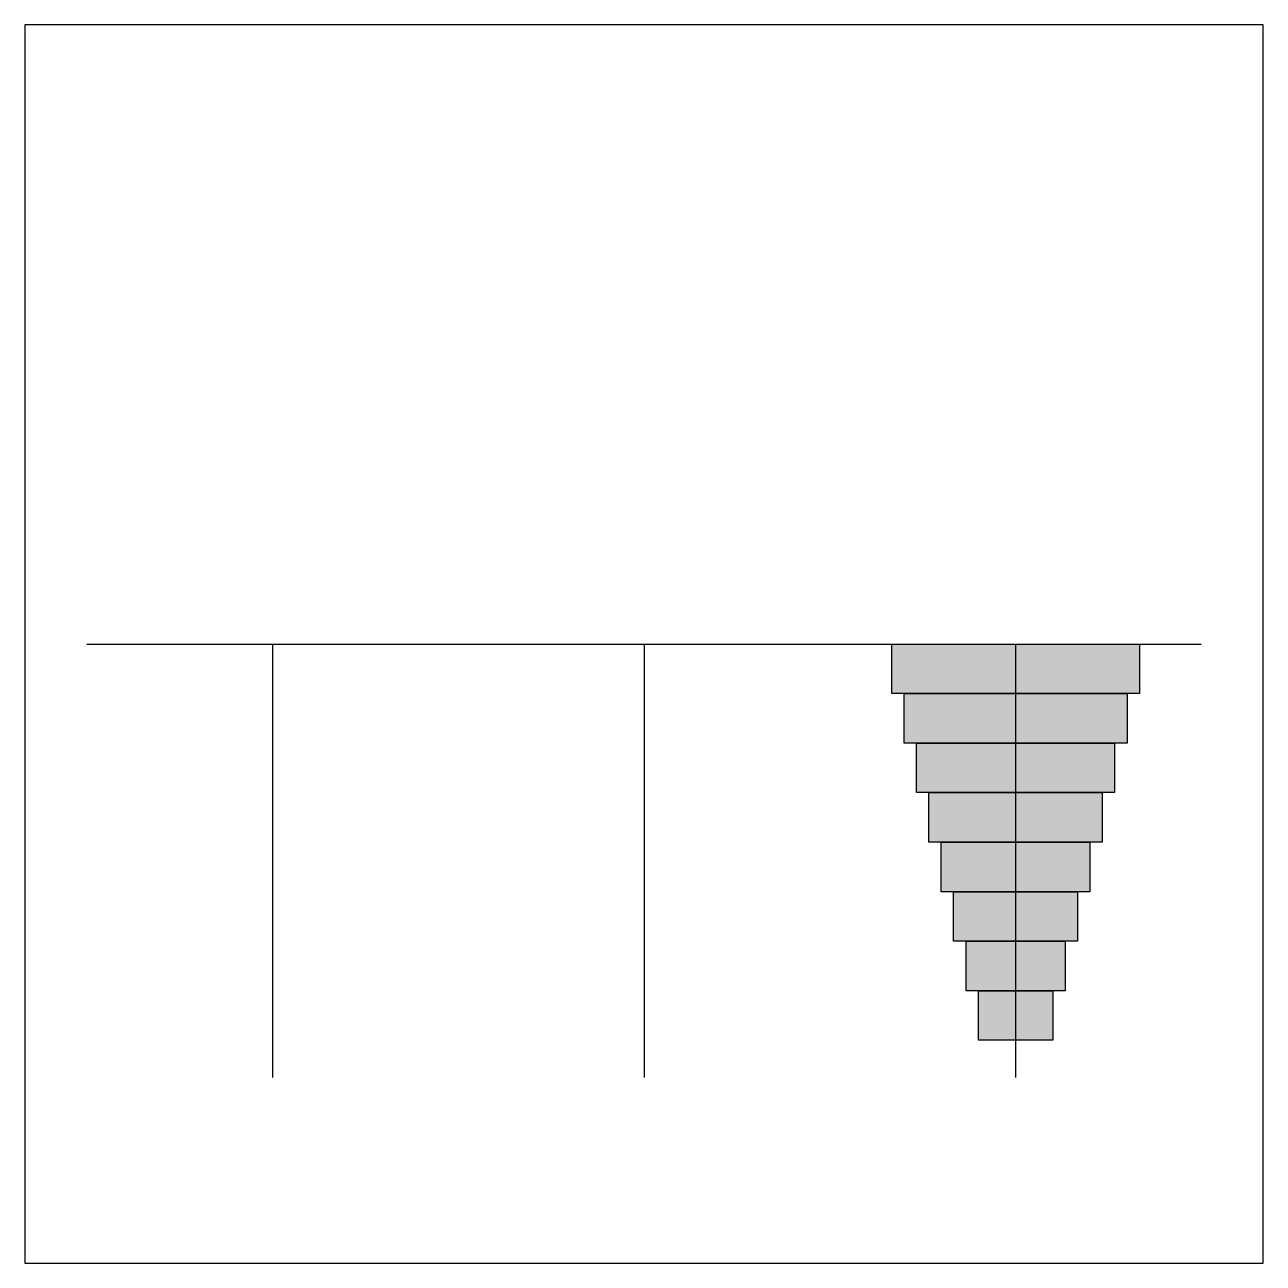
# Model space of a CAD drawing. Header units: millimetres. Extents: x 0 to 500, y 0 to 500.
import ezdxf

# ---------------------------------------------------------------- set-up
doc = ezdxf.new("R2010")
doc.units = ezdxf.units.MM
doc.layers.add('krążki', color=7, linetype='Continuous')
doc.layers.add('słupki', color=7, linetype='Continuous')

msp = doc.modelspace()

# ---------------------------------------------------------------- hatches: boundary and pattern name
at = {"layer": 'krążki'}
h = msp.add_hatch(color=1, dxfattribs=at)
h.dxf.hatch_style = 1
h.paths.add_polyline_path([(450, 250), (350, 250), (350, 230), (450, 230)])
h = msp.add_hatch(color=2, dxfattribs=at)
h.dxf.hatch_style = 1
h.paths.add_polyline_path([(445, 230), (355, 230), (355, 210), (445, 210)])
h = msp.add_hatch(color=3, dxfattribs=at)
h.dxf.hatch_style = 1
h.paths.add_polyline_path([(440, 210), (360, 210), (360, 190), (440, 190)])
h = msp.add_hatch(color=5, dxfattribs=at)
h.dxf.hatch_style = 1
h.paths.add_polyline_path([(435, 190), (365, 190), (365, 170), (435, 170)])
h = msp.add_hatch(color=6, dxfattribs=at)
h.dxf.hatch_style = 1
h.paths.add_polyline_path([(430, 170), (370, 170), (370, 150), (430, 150)])
at = {"layer": 'krążki', "true_color": 0xcecce6}
h = msp.add_hatch(color=254, dxfattribs=at)
h.dxf.hatch_style = 1
h.paths.add_polyline_path([(425, 150), (375, 150), (375, 130), (425, 130)])
at = {"layer": 'krążki', "true_color": 0x136734}
h = msp.add_hatch(color=116, dxfattribs=at)
h.dxf.hatch_style = 1
h.paths.add_polyline_path([(420, 130), (380, 130), (380, 110), (420, 110)])
at = {"layer": 'krążki', "true_color": 0x000000}
h = msp.add_hatch(color=18, dxfattribs=at)
h.dxf.hatch_style = 1
h.paths.add_polyline_path([(415, 110), (385, 110), (385, 90), (415, 90)])

# ---------------------------------------------------------------- linework, layer by layer
for points in [[(0, 0), (500, 0), (500, 500), (0, 500)], [(350, 250), (450, 250), (450, 230), (350, 230)], [(355, 230), (445, 230), (445, 210), (355, 210)], [(360, 210), (440, 210), (440, 190), (360, 190)], [(365, 190), (435, 190), (435, 170), (365, 170)], [(370, 170), (430, 170), (430, 150), (370, 150)], [(375, 150), (425, 150), (425, 130), (375, 130)], [(380, 130), (420, 130), (420, 110), (380, 110)], [(385, 110), (415, 110), (415, 90), (385, 90)]]:
    msp.add_lwpolyline(points, close=True)
at = {"layer": 'słupki', "lineweight": 30}
for p, q in [((25, 250), (475, 250)), ((100, 250), (100, 75)), ((250, 250), (250, 75)), ((400, 250), (400, 75))]:
    msp.add_line(p, q, dxfattribs=at)

doc.saveas('drawing.dxf')
